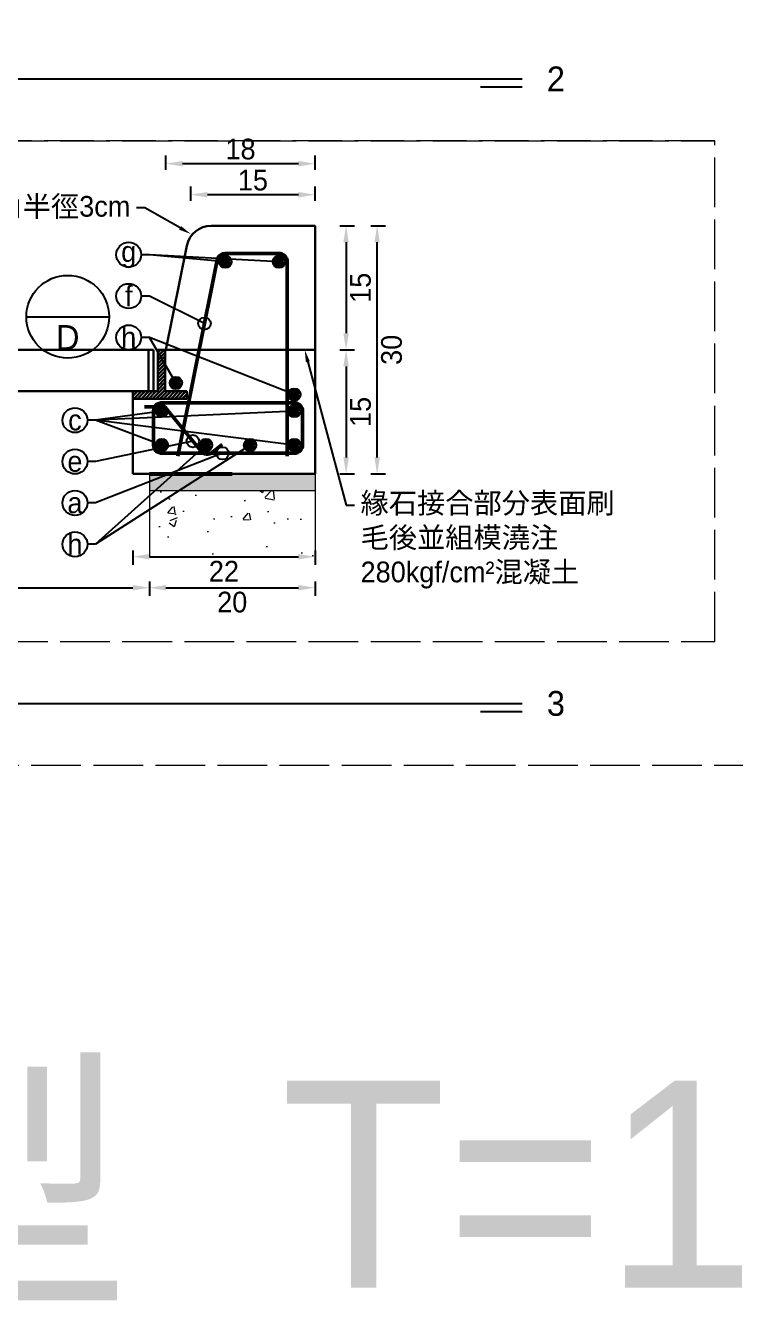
# Model space of a CAD drawing. Extents: x -2931 to 4779, y -2120 to 304.
# Drawn here: x -774.2 to -602.8, y -780.5 to -471.6 of the extents above; entities that cross this region are included whole.
import ezdxf
from ezdxf import colors
from ezdxf.entities.mleader import LeaderData, LeaderLine
from ezdxf.math import Vec2, Vec3

# ---------------------------------------------------------------- set-up
doc = ezdxf.new("R2010")
doc.units = 0
doc.header["$MEASUREMENT"] = 0
doc.linetypes.add('ACAD_ISO02W100', pattern=[15, 12, -3])
doc.layers.add('一、4.基本-隱藏', color=9, linetype='ACAD_ISO02W100', lineweight=20, plot=False)
doc.layers.add('三、3.文字-註解文字', color=2, linetype='Continuous')
for name, color, linetype, lineweight in [('二、1.繪圖-既有設施', 8, 'Continuous', 20), ('二、2.繪圖-施作項目', 181, 'Continuous', 30), ('二、5.繪圖-鋼筋', 60, 'Continuous', 50), ('二、6.繪圖-其他施作項目', 35, 'Continuous', 30)]:
    doc.layers.add(name, color=color, linetype=linetype, lineweight=lineweight)
doc.styles.add('次圖名(詳圖)', font='MS PGothic.ttf', dxfattribs={"height": 6})
doc.styles.add('註解文字', font='MS PGothic.ttf', dxfattribs={"height": 5})
doc.styles.add('註解文字(詳圖)', font='MS PGothic.ttf', dxfattribs={"height": 6})
doc.linetypes.add('ZIGZAG', pattern='A,0.00254,-5.08,[131,ltypeshp.shx,S=5.08,R=0,X=-5.08,Y=0],-10.16,[131,ltypeshp.shx,S=5.08,R=180,X=5.08,Y=0],-5.08', length=20.32254)
doc.dimstyles.new('註解文字', dxfattribs={"dimtxt": 5, "dimasz": 4, "dimexe": 2, "dimexo": 2.5, "dimgap": 1, "dimtad": 2, "dimzin": 0, "dimdsep": 46, "dimtxsty": '註解文字', "dimcen": 0.1, "dimclrd": 256, "dimclre": 256, "dimclrt": 256, "dimadec": 0, "dimazin": 0, "dimtfac": 1, "dimtofl": 0, "dimtmove": 0, "dimatfit": 3, "dimfxl": 1.5, "dimfxlon": 1, "dimtolj": 1, "dimtzin": 0, "dimlwd": -1, "dimlwe": -1, "dimarcsym": 1})

# ---------------------------------------------------------------- blocks, each defined once
blk = doc.blocks.new('*D126')
at = {"layer": 'Defpoints', "color": 0, "transparency": 16777216}
for p in [(-824.31, -587.96), (-744.31, -587.96), (-744.31, -607.46)]:
    blk.add_point(p, dxfattribs=at)
at = {"layer": '三、3.文字-註解文字', "transparency": 16777216}
for p, q in [((-824.31, -605.96), (-824.31, -609.46)), ((-820.31, -607.46), (-748.31, -607.46)), ((-744.31, -605.96), (-744.31, -609.46))]:
    blk.add_line(p, q, dxfattribs=at)
for points in [[(-820.31, -606.8), (-820.31, -608.13), (-824.31, -607.46)], [(-748.31, -606.8), (-748.31, -608.13), (-744.31, -607.46)]]:
    blk.add_solid(points, dxfattribs=at)
at = {"layer": '三、3.文字-註解文字', "transparency": 16777216, "insert": (-784.31, -610.96), "char_height": 5, "attachment_point": 5, "style": '註解文字'}
blk.add_mtext("\\A1;W'", dxfattribs=at)
blk = doc.blocks.new('*D127')
at = {"layer": 'Defpoints', "color": 0, "transparency": 16777216}
for p in [(-744.31, -587.96), (-704.31, -587.96), (-704.31, -607.46)]:
    blk.add_point(p, dxfattribs=at)
at = {"layer": '三、3.文字-註解文字', "transparency": 16777216}
for p, q in [((-744.31, -605.96), (-744.31, -609.46)), ((-740.31, -607.46), (-708.31, -607.46)), ((-704.31, -605.96), (-704.31, -609.46))]:
    blk.add_line(p, q, dxfattribs=at)
for points in [[(-740.31, -606.8), (-740.31, -608.13), (-744.31, -607.46)], [(-708.31, -606.8), (-708.31, -608.13), (-704.31, -607.46)]]:
    blk.add_solid(points, dxfattribs=at)
at = {"layer": '三、3.文字-註解文字', "transparency": 16777216, "insert": (-724.31, -610.96), "char_height": 5, "attachment_point": 5, "style": '註解文字'}
blk.add_mtext('\\A1;20', dxfattribs=at)
blk = doc.blocks.new('*D128')
at = {"layer": 'Defpoints', "color": 0, "transparency": 16777216}
for p in [(-734.31, -512.46), (-734.31, -521.96), (-704.31, -521.96)]:
    blk.add_point(p, dxfattribs=at)
at = {"layer": '三、3.文字-註解文字', "transparency": 16777216}
for p, q in [((-734.31, -513.96), (-734.31, -510.46)), ((-708.31, -512.46), (-730.31, -512.46)), ((-704.31, -513.96), (-704.31, -510.46))]:
    blk.add_line(p, q, dxfattribs=at)
for points in [[(-730.31, -511.8), (-730.31, -513.13), (-734.31, -512.46)], [(-708.31, -511.8), (-708.31, -513.13), (-704.31, -512.46)]]:
    blk.add_solid(points, dxfattribs=at)
at = {"layer": '三、3.文字-註解文字', "transparency": 16777216, "insert": (-719.31, -508.96), "char_height": 5, "attachment_point": 5, "style": '註解文字'}
blk.add_mtext('\\A1;15', dxfattribs=at)
blk = doc.blocks.new('*D129')
at = {"layer": 'Defpoints', "color": 0, "transparency": 16777216}
for p in [(-740.31, -504.96), (-740.31, -551.96), (-704.31, -551.96)]:
    blk.add_point(p, dxfattribs=at)
at = {"layer": '三、3.文字-註解文字', "transparency": 16777216}
for p, q in [((-740.31, -506.46), (-740.31, -502.96)), ((-704.31, -506.46), (-704.31, -502.96)), ((-708.31, -504.96), (-736.31, -504.96))]:
    blk.add_line(p, q, dxfattribs=at)
for points in [[(-736.31, -504.3), (-736.31, -505.63), (-740.31, -504.96)], [(-708.31, -504.3), (-708.31, -505.63), (-704.31, -504.96)]]:
    blk.add_solid(points, dxfattribs=at)
at = {"layer": '三、3.文字-註解文字', "transparency": 16777216, "insert": (-722.31, -501.46), "char_height": 5, "attachment_point": 5, "style": '註解文字'}
blk.add_mtext('\\A1;18', dxfattribs=at)
blk = doc.blocks.new('*D130')
at = {"layer": 'Defpoints', "color": 0, "transparency": 16777216}
for p in [(-704.31, -519.96), (-704.31, -549.96), (-696.81, -549.96)]:
    blk.add_point(p, dxfattribs=at)
at = {"layer": '三、3.文字-註解文字', "transparency": 16777216}
for p, q in [((-698.31, -519.96), (-694.81, -519.96)), ((-696.81, -523.96), (-696.81, -545.96)), ((-698.31, -549.96), (-694.81, -549.96))]:
    blk.add_line(p, q, dxfattribs=at)
for points in [[(-697.47, -523.96), (-696.14, -523.96), (-696.81, -519.96)], [(-697.47, -545.96), (-696.14, -545.96), (-696.81, -549.96)]]:
    blk.add_solid(points, dxfattribs=at)
at = {"layer": '三、3.文字-註解文字', "transparency": 16777216, "insert": (-693.31, -534.96), "char_height": 5, "attachment_point": 5, "rotation": 90, "style": '註解文字'}
blk.add_mtext('\\A1;15', dxfattribs=at)
blk = doc.blocks.new('*D131')
at = {"layer": 'Defpoints', "color": 0, "transparency": 16777216}
for p in [(-704.31, -549.96), (-704.31, -579.96), (-696.81, -579.96)]:
    blk.add_point(p, dxfattribs=at)
at = {"layer": '三、3.文字-註解文字', "transparency": 16777216}
for p, q in [((-698.31, -549.96), (-694.81, -549.96)), ((-696.81, -553.96), (-696.81, -575.96)), ((-698.31, -579.96), (-694.81, -579.96))]:
    blk.add_line(p, q, dxfattribs=at)
for points in [[(-697.47, -553.96), (-696.14, -553.96), (-696.81, -549.96)], [(-697.47, -575.96), (-696.14, -575.96), (-696.81, -579.96)]]:
    blk.add_solid(points, dxfattribs=at)
at = {"layer": '三、3.文字-註解文字', "transparency": 16777216, "insert": (-693.31, -564.96), "char_height": 5, "attachment_point": 5, "rotation": 90, "style": '註解文字'}
blk.add_mtext('\\A1;15', dxfattribs=at)
blk = doc.blocks.new('*D132')
at = {"layer": 'Defpoints', "color": 0, "transparency": 16777216}
for p in [(-704.31, -519.96), (-689.31, -519.96), (-704.31, -579.96)]:
    blk.add_point(p, dxfattribs=at)
at = {"layer": '三、3.文字-註解文字', "transparency": 16777216}
for p, q in [((-690.81, -519.96), (-687.31, -519.96)), ((-689.31, -575.96), (-689.31, -523.96)), ((-690.81, -579.96), (-687.31, -579.96))]:
    blk.add_line(p, q, dxfattribs=at)
for points in [[(-689.97, -523.96), (-688.64, -523.96), (-689.31, -519.96)], [(-689.97, -575.96), (-688.64, -575.96), (-689.31, -579.96)]]:
    blk.add_solid(points, dxfattribs=at)
at = {"layer": '三、3.文字-註解文字', "transparency": 16777216, "insert": (-685.81, -549.96), "char_height": 5, "attachment_point": 5, "rotation": 90, "style": '註解文字'}
blk.add_mtext('\\A1;30', dxfattribs=at)
blk = doc.blocks.new('_Small')
at = {"color": 0, "linetype": 'ByBlock', "lineweight": -2}
blk.add_circle((0, 0), 0.25, dxfattribs=at)
blk = doc.blocks.new('*D134')
at = {"layer": 'Defpoints', "color": 0, "transparency": 16777216}
for p in [(-748.31, -577.96), (-704.31, -577.96), (-704.31, -599.96)]:
    blk.add_point(p, dxfattribs=at)
at = {"layer": '三、3.文字-註解文字', "transparency": 16777216}
for p, q in [((-748.31, -598.46), (-748.31, -601.96)), ((-704.31, -598.46), (-704.31, -601.96)), ((-744.31, -599.96), (-708.31, -599.96))]:
    blk.add_line(p, q, dxfattribs=at)
for points in [[(-744.31, -599.3), (-744.31, -600.63), (-748.31, -599.96)], [(-708.31, -599.3), (-708.31, -600.63), (-704.31, -599.96)]]:
    blk.add_solid(points, dxfattribs=at)
at = {"layer": '三、3.文字-註解文字', "transparency": 16777216, "insert": (-726.31, -603.46), "char_height": 5, "attachment_point": 5, "style": '註解文字'}
blk.add_mtext('\\A1;22', dxfattribs=at)

msp = doc.modelspace()

# ---------------------------------------------------------------- hatches: boundary and pattern name
at = {"layer": '二、1.繪圖-既有設施'}
h = msp.add_hatch(dxfattribs=at)
h.set_pattern_fill('CROSS', color=256, scale=0.2)
h.set_pattern_definition([(0, (-456233.2273, -666992.6937), (1.27, 1.27), [0.635, -1.905]), (90, (-456232.9098, -666993.0112), (-1.27, 1.27), [0.635, -1.905])])
h.paths.add_polyline_path([(-824.307, -579.964), (-828.307, -579.964), (-864.307, -579.964), (-864.307, -583.964), (-824.307, -583.964)])
h.paths.add_polyline_path([(-704.307, -579.964), (-744.307, -579.964), (-744.307, -583.964), (-704.307, -583.964)])
h = msp.add_hatch(dxfattribs=at)
h.set_pattern_fill('AR-CONC', color=256, scale=0.1)
h.set_pattern_definition([(50, (-456233.227, -666992.694), (18.2184669, -1.59390855), [1.905, -20.955]), (355, (-456233.227, -666992.694), (-3.52434214, 19.10568452), [1.524, -16.7640584]), (100.4514447, (-456231.709, -666992.826), (14.6941247, 17.5117752), [1.6190009, -17.80902446]), (46.1842, (-456233.227, -666987.614), (27.1079041, -4.2042328), [2.8575, -31.4325]), (96.6355576, (-456230.968, -666987.964), (23.7404134, 24.7426125), [2.4285023, -26.7135608]), (351.184151, (-456233.227, -666987.614), (23.7404134, 24.7426125), [2.2859967, -25.1459732]), (21, (-456230.687, -666988.884), (15.16143913, -10.22651982), [1.905, -20.955]), (326, (-456230.687, -666988.884), (6.18020283, 18.4187966), [1.524, -16.764]), (71.451445, (-456229.424, -666989.736), (21.34164193, 8.1922769), [1.6190009, -17.80899376]), (37.5, (-456233.227, -666992.6937), (0.308860325, 8.455503887), [0, -16.5608, 0, -17.018, 0, -16.8275]), (7.5, (-456233.227, -666992.694), (6.68196625, 10.01805748), [0, -9.7028, 0, -16.1798, 0, -6.4135]), (327.5, (-456238.8915, -666992.694), (13.559059517, -0.5728744), [0, -6.35, 0, -19.812, 0, -26.289]), (317.5, (-456241.431, -666992.694), (14.81291814, 2.5426491), [0, -8.255, 0, -13.1572, 0, -18.669])])
h.paths.add_polyline_path([(-864.307, -599.964), (-824.307, -599.964), (-824.307, -583.964), (-864.307, -583.964)])
h.paths.add_polyline_path([(-744.307, -599.964), (-704.307, -599.964), (-704.307, -583.964), (-744.307, -583.964)])
at = {"layer": '二、5.繪圖-鋼筋'}
h = msp.add_hatch(color=256, dxfattribs=at)
h.dxf.hatch_style = 1
h.paths.add_polyline_path([(-724.967, -528.664, 1), (-726.967, -528.664, 1)])
h = msp.add_hatch(color=256, dxfattribs=at)
h.dxf.hatch_style = 1
h.paths.add_polyline_path([(-712.007, -528.664, 1), (-714.007, -528.664, 1)])
h = msp.add_hatch(color=256, dxfattribs=at)
h.dxf.hatch_style = 1
h.paths.add_polyline_path([(-736.907, -557.964, 1), (-738.907, -557.964, 1)])
h = msp.add_hatch(color=256, dxfattribs=at)
h.dxf.hatch_style = 1
h.paths.add_polyline_path([(-708.307, -560.764, 1), (-710.307, -560.764, 1)])
h = msp.add_hatch(color=256, dxfattribs=at)
h.dxf.hatch_style = 1
h.paths.add_polyline_path([(-740.307, -564.764, 1), (-742.307, -564.764, 1)])
h = msp.add_hatch(color=256, dxfattribs=at)
h.dxf.hatch_style = 1
h.paths.add_polyline_path([(-708.307, -564.764, 1), (-710.307, -564.764, 1)])
h = msp.add_hatch(color=256, dxfattribs=at)
h.dxf.hatch_style = 1
h.paths.add_polyline_path([(-740.307, -572.964, 1), (-742.307, -572.964, 1)])
h = msp.add_hatch(color=256, dxfattribs=at)
h.dxf.hatch_style = 1
h.paths.add_polyline_path([(-729.647, -572.964, 1), (-731.647, -572.964, 1)])
h = msp.add_hatch(color=256, dxfattribs=at)
h.dxf.hatch_style = 1
h.paths.add_polyline_path([(-718.987, -572.964, 1), (-720.987, -572.964, 1)])
h = msp.add_hatch(color=256, dxfattribs=at)
h.dxf.hatch_style = 1
h.paths.add_polyline_path([(-708.307, -572.964, 1), (-710.307, -572.964, 1)])
at = {"layer": '二、6.繪圖-其他施作項目'}
h = msp.add_hatch(dxfattribs=at)
h.set_pattern_fill('ANSI31', color=256, scale=0.2)
h.set_pattern_definition([(45, (2594.7107, -3158.53623), (-0.44901281, 0.44901281), [])])
h.paths.add_polyline_path([(-836.107, -559.964), (-841.307, -559.964), (-841.307, -561.764), (-828.307, -561.764), (-828.307, -559.964), (-834.307, -559.964), (-834.307, -549.964), (-836.107, -549.964)])
h.paths.add_polyline_path([(-740.507, -549.964), (-742.307, -549.964), (-742.307, -559.964), (-748.307, -559.964), (-748.307, -561.764), (-735.307, -561.764), (-735.307, -559.964), (-740.507, -559.964)])

# ---------------------------------------------------------------- linework, layer by layer
at = {"layer": '一、4.基本-隱藏'}
for points in [[(-970.855, -143.464), (-190.855, -143.464), (-190.855, -650.464), (-970.855, -650.464)], [(-607.759, -499.464), (-960.855, -499.464), (-960.855, -620.464), (-607.759, -620.464)]]:
    msp.add_lwpolyline(points, close=True, dxfattribs=at)
msp.add_lwpolyline([(-960.855, -499.464), (-607.759, -499.464)], dxfattribs=at)
at = {"layer": '三、3.文字-註解文字'}
for points in [[(-914.307, -484.464), (-654.307, -484.464)], [(-654.307, -486.464), (-664.307, -486.464)], [(-774.039, -541.964), (-754.039, -541.964)], [(-914.307, -635.464), (-654.307, -635.464)], [(-654.307, -637.464), (-664.307, -637.464)]]:
    msp.add_lwpolyline(points, dxfattribs=at)
for centre, radius in [((-749.307, -526.964), 3), ((-764.039, -541.964), 10), ((-749.307, -536.964), 3), ((-749.307, -546.964), 3), ((-762.307, -566.964), 3), ((-762.307, -576.964), 3), ((-762.307, -586.964), 3), ((-762.307, -596.964), 3)]:
    msp.add_circle(centre, radius, dxfattribs=at)
at = {"layer": '二、1.繪圖-既有設施'}
for points in [[(-744.307, -579.964), (-744.307, -599.964)], [(-704.307, -579.964), (-704.307, -599.964)], [(-744.307, -583.964), (-704.307, -583.964)]]:
    msp.add_lwpolyline(points, dxfattribs=at)
at = {"layer": '二、2.繪圖-施作項目'}
msp.add_lwpolyline([(-704.307, -519.964), (-729.388, -519.964, 0.3575108), (-735.272, -524.788), (-740.307, -549.964)], format="xyb", dxfattribs=at)
for points in [[(-704.307, -549.964), (-704.307, -519.964)], [(-740.307, -549.964), (-740.507, -549.964)], [(-704.307, -579.964), (-704.307, -549.964)], [(-748.307, -579.964), (-748.307, -559.964)], [(-748.307, -579.964), (-704.307, -579.964)]]:
    msp.add_lwpolyline(points, dxfattribs=at)
at = {"layer": '二、2.繪圖-施作項目', "linetype": 'ZIGZAG', "ltscale": 0.1}
msp.add_lwpolyline([(-740.307, -549.964), (-704.307, -549.964)], dxfattribs=at)
at = {"layer": '二、5.繪圖-鋼筋'}
for points in [[(-737.413, -575.693), (-727.929, -528.272, -0.3575108), (-725.967, -526.664), (-713.007, -526.664, -0.4142136), (-711.007, -528.664), (-711.007, -575.664)], [(-726.758, -572.822), (-729.092, -574.707, -0.4142136), (-731.904, -574.409), (-739.907, -564.507, 0.226529), (-741.462, -563.764), (-745.507, -563.764)]]:
    msp.add_lwpolyline(points, format="xyb", dxfattribs=at)
msp.add_lwpolyline([(-741.307, -562.764), (-709.307, -562.764, -0.4142136), (-707.307, -564.764), (-707.307, -572.964, -0.4142136), (-709.307, -574.964), (-741.307, -574.964, -0.4142136), (-743.307, -572.964), (-743.307, -564.764, -0.4142136)], format="xyb", close=True, dxfattribs=at)
for centre in [(-725.967, -528.664), (-713.007, -528.664), (-737.907, -557.964), (-709.307, -560.764), (-741.307, -564.764), (-709.307, -564.764), (-741.307, -572.964), (-730.647, -572.964), (-719.987, -572.964), (-709.307, -572.964)]:
    msp.add_circle(centre, 1, dxfattribs=at)
at = {"layer": '二、6.繪圖-其他施作項目'}
for points in [[(-833.307, -549.964), (-743.307, -549.964)], [(-744.507, -549.964), (-744.507, -559.964)], [(-743.307, -549.964), (-743.307, -559.964)], [(-833.307, -559.964), (-743.307, -559.964)]]:
    msp.add_lwpolyline(points, dxfattribs=at)
msp.add_lwpolyline([(-740.507, -549.964), (-742.307, -549.964), (-742.307, -559.964), (-748.307, -559.964), (-748.307, -561.764), (-735.307, -561.764), (-735.307, -559.964), (-740.507, -559.964)], close=True, dxfattribs=at)
at = {"layer": '二、6.繪圖-其他施作項目', "linetype": 'Continuous', "const_width": 1}
msp.add_lwpolyline([(-744.307, -579.964), (-724.307, -579.964)], dxfattribs=at)

# ---------------------------------------------------------------- texts
at = {"layer": '三、3.文字-註解文字'}
for s, width, gutter_width, insert, char_height, attachment_point, style in [('2', 3, 15, (-648.307, -484.464), 6, 4, '次圖名(詳圖)'), ('g', 8.38231, 30, (-749.307, -526.964), 5, 5, '註解文字'), ('f', 8.38231, 30, (-749.307, -536.964), 5, 5, '註解文字'), ('D', 6.60394, 25, (-764.039, -546.964), 6, 5, '註解文字(詳圖)'), ('h', 8.38231, 30, (-749.307, -546.964), 5, 5, '註解文字'), ('c', 8.38231, 30, (-762.307, -566.964), 5, 5, '註解文字'), ('e', 8.38231, 30, (-762.307, -576.964), 5, 5, '註解文字'), ('a', 8.38231, 30, (-762.307, -586.964), 5, 5, '註解文字'), ('h', 8.38231, 30, (-762.307, -596.964), 5, 5, '註解文字'), ('3', 3, 15, (-648.307, -635.464), 6, 4, '次圖名(詳圖)'), ("{\\fMS PGothic|b0|i0|c128|p34;L型  T=15、W}'{\\fMS PGothic|b0|i0|c128|p34;=}5{\\fMS PGothic|b0|i0|c128|p34;0}", 618.7081, 25, (-580.855, -780.464), 50, 8, '註解文字')]:
    msp.add_mtext_dynamic_manual_height_columns(s, width=width, gutter_width=gutter_width, heights=[0], dxfattribs=dict(at, insert=insert, char_height=char_height, attachment_point=attachment_point, style=style))

# ---------------------------------------------------------------- dimensions: what is measured, and where the dimension line sits
for base, p1, p2, text, picture, middle in [((-740.307, -504.964), (-704.307, -551.964), (-740.307, -551.964), '18', '*D129', (-722.307, -501.464)), ((-734.307, -512.464), (-704.307, -521.964), (-734.307, -521.964), '15', '*D128', (-719.307, -508.964)), ((-704.307, -599.964), (-748.307, -577.964), (-704.307, -577.964), '22', '*D134', (-726.307, -603.464)), ((-744.307, -607.464), (-824.307, -587.964), (-744.307, -587.964), "W'", '*D126', (-784.307, -610.964)), ((-704.307, -607.464), (-744.307, -587.964), (-704.307, -587.964), '20', '*D127', (-724.307, -610.964))]:
    dim = msp.add_linear_dim(base=base, p1=p1, p2=p2, text=text, dimstyle='註解文字', dxfattribs=at)
    dim.commit()
    dim.dimension.update_dxf_attribs({"geometry": picture, "text_midpoint": middle})
for base, p1, p2, text, picture, middle in [((-696.807, -549.964), (-704.307, -519.964), (-704.307, -549.964), '15', '*D130', (-693.307, -534.964)), ((-689.307, -519.964), (-704.307, -579.964), (-704.307, -519.964), '30', '*D132', (-685.807, -549.964)), ((-696.807, -579.964), (-704.307, -549.964), (-704.307, -579.964), '15', '*D131', (-693.307, -564.964))]:
    dim = msp.add_linear_dim(base=base, p1=p1, p2=p2, angle=90, text=text, dimstyle='註解文字', dxfattribs=at)
    dim.commit()
    dim.dimension.update_dxf_attribs({"geometry": picture, "text_midpoint": middle})

# ---------------------------------------------------------------- leaders
ml = msp.add_multileader_mtext('Standard', dxfattribs=at)
ml.set_content('圓截角半徑3cm', color=256, style='註解文字')
ml.set_leader_properties(color=144, linetype='ByLayer', lineweight=-1)
ml.build(insert=Vec2(0, 0))
ml.multileader.update_dxf_attribs({"dogleg_length": 2, "arrow_head_size": 3})
ctx = ml.context
ctx.base_point, ctx.char_height, ctx.arrow_head_size, ctx.landing_gap_size, ctx.plane_origin = Vec3(-798.263, -515.604), 5, 3, 1.5, Vec3(-750.422, -496.326)
ctx.text_align_type = 2
notes = []
notes.append((ctx, [(0, (1, 1, 0), (-745.422, -515.604), (-1, 0), 2, [(0, [(-734.307, -521.964)], 0, [])])]))
ctx.mtext.insert, ctx.mtext.alignment, ctx.mtext.flow_direction = Vec3(-748.922, -512.764), 3, 5
ml = msp.add_multileader_mtext('Standard', dxfattribs=at)
ml.set_content('{\\fMS PGothic|b0|i0|c128|p34; }', color=256, style='註解文字')
ml.set_leader_properties(color=144, linetype='ByLayer', lineweight=-1)
ml.set_arrow_properties(name='SMALL')
ml.build(insert=Vec2(0, 0))
ml.multileader.update_dxf_attribs({"dogleg_length": 2, "arrow_head_size": 6})
ctx = ml.context
ctx.base_point, ctx.char_height, ctx.arrow_head_size, ctx.landing_gap_size, ctx.plane_origin = Vec3(-751.523, -526.964), 5, 6, 1.5, Vec3(-723.567, -533.064)
ctx.text_align_type = 2
notes.append((ctx, [(0, (1, 1, 0), (-744.307, -526.964), (-1, 0), 2, [(0, [(-725.967, -528.664)], 0, [])])]))
ctx.mtext.insert, ctx.mtext.alignment, ctx.mtext.flow_direction = Vec3(-747.807, -524.464), 3, 5
ml = msp.add_multileader_mtext('Standard', dxfattribs=at)
ml.set_content('{\\fMS PGothic|b0|i0|c128|p34; }', color=256, style='註解文字')
ml.set_leader_properties(color=144, linetype='ByLayer', lineweight=-1)
ml.set_arrow_properties(name='SMALL')
ml.build(insert=Vec2(0, 0))
ml.multileader.update_dxf_attribs({"dogleg_length": 2, "arrow_head_size": 6})
ctx = ml.context
ctx.base_point, ctx.char_height, ctx.arrow_head_size, ctx.landing_gap_size, ctx.plane_origin = Vec3(-751.523, -526.964), 5, 6, 1.5, Vec3(-715.407, -533.064)
ctx.text_align_type = 2
notes.append((ctx, [(0, (1, 1, 0), (-744.307, -526.964), (-1, 0), 2, [(0, [(-713.007, -528.664)], 0, [])])]))
ctx.mtext.insert, ctx.mtext.alignment, ctx.mtext.flow_direction = Vec3(-747.807, -524.464), 3, 5
ml = msp.add_multileader_mtext('Standard', dxfattribs=at)
ml.set_content('{\\fMS PGothic|b0|i0|c128|p34; }', color=256, style='註解文字')
ml.set_leader_properties(color=144, linetype='ByLayer', lineweight=-1)
ml.set_arrow_properties(name='SMALL')
ml.build(insert=Vec2(0, 0))
ml.multileader.update_dxf_attribs({"dogleg_length": 2, "arrow_head_size": 6})
ctx = ml.context
ctx.base_point, ctx.char_height, ctx.arrow_head_size, ctx.landing_gap_size, ctx.plane_origin = Vec3(-751.523, -536.964), 5, 6, 1.5, Vec3(-727.718, -543.618)
ctx.text_align_type = 2
notes.append((ctx, [(0, (1, 1, 0), (-744.307, -536.964), (-1, 0), 2, [(0, [(-730.998, -543.618)], 0, [])])]))
ctx.mtext.insert, ctx.mtext.alignment, ctx.mtext.flow_direction = Vec3(-747.807, -534.464), 3, 5
ml = msp.add_multileader_mtext('Standard', dxfattribs=at)
ml.set_content('{\\fMS PGothic|b0|i0|c128|p34; }', color=256, style='註解文字')
ml.set_leader_properties(color=144, linetype='ByLayer', lineweight=-1)
ml.set_arrow_properties(name='SMALL')
ml.build(insert=Vec2(0, 0))
ml.multileader.update_dxf_attribs({"dogleg_length": 2, "arrow_head_size": 6})
ctx = ml.context
ctx.base_point, ctx.char_height, ctx.arrow_head_size, ctx.landing_gap_size, ctx.plane_origin = Vec3(-751.523, -546.964), 5, 6, 1.5, Vec3(-727.718, -553.618)
ctx.text_align_type = 2
notes.append((ctx, [(0, (1, 1, 0), (-744.307, -546.964), (-1, 0), 2, [(0, [(-709.307, -560.764)], 0, [])])]))
ctx.mtext.insert, ctx.mtext.alignment, ctx.mtext.flow_direction = Vec3(-747.807, -544.464), 3, 5
ml = msp.add_multileader_mtext('Standard', dxfattribs=at)
ml.set_content('{\\fMS PGothic|b0|i0|c128|p34; }', color=256, style='註解文字')
ml.set_leader_properties(color=144, linetype='ByLayer', lineweight=-1)
ml.set_arrow_properties(name='SMALL')
ml.build(insert=Vec2(0, 0))
ml.multileader.update_dxf_attribs({"dogleg_length": 2, "arrow_head_size": 6})
ctx = ml.context
ctx.base_point, ctx.char_height, ctx.arrow_head_size, ctx.landing_gap_size, ctx.plane_origin = Vec3(-751.523, -546.964), 5, 6, 1.5, Vec3(-727.496, -555.257)
ctx.text_align_type = 2
notes.append((ctx, [(0, (1, 1, 0), (-744.307, -546.964), (-1, 0), 2, [(0, [(-737.907, -557.964)], 0, [])])]))
ctx.mtext.insert, ctx.mtext.alignment, ctx.mtext.flow_direction = Vec3(-747.807, -544.464), 3, 5
ml = msp.add_multileader_mtext('Standard', dxfattribs=at)
ml.set_content('緣石接合部分表面刷毛後並組模澆注280kgf/cm²混凝土', color=256, style='註解文字')
ml.set_leader_properties(color=144, linetype='ByLayer', lineweight=-1)
ml.build(insert=Vec2(0, 0))
ml.multileader.update_dxf_attribs({"dogleg_length": 2, "arrow_head_size": 3})
ctx = ml.context
ctx.base_point, ctx.char_height, ctx.arrow_head_size, ctx.landing_gap_size, ctx.plane_origin = Vec3(-694.807, -587.464), 5, 3, 1.5, Vec3(-593.184, -638.957)
notes.append((ctx, [(0, (1, 1, 0), (-696.807, -587.464), (1, 0), 2, [(0, [(-706.807, -549.964)], 0, [])])]))
ctx.mtext.insert, ctx.mtext.width, ctx.mtext.flow_direction = Vec3(-693.307, -584.481), 63.31486, 5
ml = msp.add_multileader_mtext('Standard', dxfattribs=at)
ml.set_content('{\\fMS PGothic|b0|i0|c128|p34; }', color=256, style='註解文字')
ml.set_leader_properties(color=144, linetype='ByLayer', lineweight=-1)
ml.set_arrow_properties(name='SMALL')
ml.build(insert=Vec2(0, 0))
ml.multileader.update_dxf_attribs({"dogleg_length": 2, "arrow_head_size": 6})
ctx = ml.context
ctx.base_point, ctx.char_height, ctx.arrow_head_size, ctx.landing_gap_size, ctx.plane_origin = Vec3(-764.523, -566.964), 5, 6, 1.5, Vec3(-736.496, -575.257)
ctx.text_align_type = 2
notes.append((ctx, [(0, (1, 1, 0), (-757.307, -566.964), (-1, 0), 2, [(0, [(-741.307, -564.764)], 0, [])])]))
ctx.mtext.insert, ctx.mtext.alignment, ctx.mtext.flow_direction = Vec3(-760.807, -564.464), 3, 5
ml = msp.add_multileader_mtext('Standard', dxfattribs=at)
ml.set_content('{\\fMS PGothic|b0|i0|c128|p34; }', color=256, style='註解文字')
ml.set_leader_properties(color=144, linetype='ByLayer', lineweight=-1)
ml.set_arrow_properties(name='SMALL')
ml.build(insert=Vec2(0, 0))
ml.multileader.update_dxf_attribs({"dogleg_length": 2, "arrow_head_size": 6})
ctx = ml.context
ctx.base_point, ctx.char_height, ctx.arrow_head_size, ctx.landing_gap_size, ctx.plane_origin = Vec3(-764.523, -566.964), 5, 6, 1.5, Vec3(-694.717, -572.472)
ctx.text_align_type = 2
notes.append((ctx, [(0, (1, 1, 0), (-757.307, -566.964), (-1, 0), 2, [(0, [(-709.307, -564.764)], 0, [])])]))
ctx.mtext.insert, ctx.mtext.alignment, ctx.mtext.flow_direction = Vec3(-760.807, -564.464), 3, 5
ml = msp.add_multileader_mtext('Standard', dxfattribs=at)
ml.set_content('{\\fMS PGothic|b0|i0|c128|p34; }', color=256, style='註解文字')
ml.set_leader_properties(color=144, linetype='ByLayer', lineweight=-1)
ml.set_arrow_properties(name='SMALL')
ml.build(insert=Vec2(0, 0))
ml.multileader.update_dxf_attribs({"dogleg_length": 2, "arrow_head_size": 6})
ctx = ml.context
ctx.base_point, ctx.char_height, ctx.arrow_head_size, ctx.landing_gap_size, ctx.plane_origin = Vec3(-764.523, -566.964), 5, 6, 1.5, Vec3(-736.129, -577.992)
ctx.text_align_type = 2
notes.append((ctx, [(0, (1, 1, 0), (-757.307, -566.964), (-1, 0), 2, [(0, [(-709.307, -572.964)], 0, [])])]))
ctx.mtext.insert, ctx.mtext.alignment, ctx.mtext.flow_direction = Vec3(-760.807, -564.464), 3, 5
ml = msp.add_multileader_mtext('Standard', dxfattribs=at)
ml.set_content('{\\fMS PGothic|b0|i0|c128|p34; }', color=256, style='註解文字')
ml.set_leader_properties(color=144, linetype='ByLayer', lineweight=-1)
ml.set_arrow_properties(name='SMALL')
ml.build(insert=Vec2(0, 0))
ml.multileader.update_dxf_attribs({"dogleg_length": 2, "arrow_head_size": 6})
ctx = ml.context
ctx.base_point, ctx.char_height, ctx.arrow_head_size, ctx.landing_gap_size, ctx.plane_origin = Vec3(-764.523, -566.964), 5, 6, 1.5, Vec3(-728.932, -579.428)
ctx.text_align_type = 2
notes.append((ctx, [(0, (1, 1, 0), (-757.307, -566.964), (-1, 0), 2, [(0, [(-741.307, -572.964)], 0, [])])]))
ctx.mtext.insert, ctx.mtext.alignment, ctx.mtext.flow_direction = Vec3(-760.807, -564.464), 3, 5
ml = msp.add_multileader_mtext('Standard', dxfattribs=at)
ml.set_content('{\\fMS PGothic|b0|i0|c128|p34; }', color=256, style='註解文字')
ml.set_leader_properties(color=144, linetype='ByLayer', lineweight=-1)
ml.set_arrow_properties(name='SMALL')
ml.build(insert=Vec2(0, 0))
ml.multileader.update_dxf_attribs({"dogleg_length": 2, "arrow_head_size": 6})
ctx = ml.context
ctx.base_point, ctx.char_height, ctx.arrow_head_size, ctx.landing_gap_size, ctx.plane_origin = Vec3(-764.523, -576.964), 5, 6, 1.5, Vec3(-841.21, -536.601)
ctx.text_align_type = 2
notes.append((ctx, [(0, (1, 1, 0), (-757.307, -576.964), (-1, 0), 2, [(0, [(-733.831, -572.025)], 0, [])])]))
ctx.mtext.insert, ctx.mtext.alignment, ctx.mtext.flow_direction = Vec3(-760.807, -574.464), 3, 5
ml = msp.add_multileader_mtext('Standard', dxfattribs=at)
ml.set_content('{\\fMS PGothic|b0|i0|c128|p34; }', color=256, style='註解文字')
ml.set_leader_properties(color=144, linetype='ByLayer', lineweight=-1)
ml.set_arrow_properties(name='SMALL')
ml.build(insert=Vec2(0, 0))
ml.multileader.update_dxf_attribs({"dogleg_length": 2, "arrow_head_size": 6})
ctx = ml.context
ctx.base_point, ctx.char_height, ctx.arrow_head_size, ctx.landing_gap_size, ctx.plane_origin = Vec3(-764.523, -596.964), 5, 6, 1.5, Vec3(-740.718, -603.618)
ctx.text_align_type = 2
notes.append((ctx, [(0, (1, 1, 0), (-757.307, -596.964), (-1, 0), 2, [(0, [(-730.647, -572.964)], 0, [])])]))
ctx.mtext.insert, ctx.mtext.alignment, ctx.mtext.flow_direction = Vec3(-760.807, -594.464), 3, 5
ml = msp.add_multileader_mtext('Standard', dxfattribs=at)
ml.set_content('{\\fMS PGothic|b0|i0|c128|p34; }', color=256, style='註解文字')
ml.set_leader_properties(color=144, linetype='ByLayer', lineweight=-1)
ml.set_arrow_properties(name='SMALL')
ml.build(insert=Vec2(0, 0))
ml.multileader.update_dxf_attribs({"dogleg_length": 2, "arrow_head_size": 6})
ctx = ml.context
ctx.base_point, ctx.char_height, ctx.arrow_head_size, ctx.landing_gap_size, ctx.plane_origin = Vec3(-764.523, -596.964), 5, 6, 1.5, Vec3(-740.496, -605.257)
ctx.text_align_type = 2
notes.append((ctx, [(0, (1, 1, 0), (-757.307, -596.964), (-1, 0), 2, [(0, [(-719.987, -572.964)], 0, [])])]))
ctx.mtext.insert, ctx.mtext.alignment, ctx.mtext.flow_direction = Vec3(-760.807, -594.464), 3, 5
ml = msp.add_multileader_mtext('Standard', dxfattribs=at)
ml.set_content('{\\fMS PGothic|b0|i0|c128|p34; }', color=256, style='註解文字')
ml.set_leader_properties(color=144, linetype='ByLayer', lineweight=-1)
ml.set_arrow_properties(name='SMALL')
ml.build(insert=Vec2(0, 0))
ml.multileader.update_dxf_attribs({"dogleg_length": 2, "arrow_head_size": 6})
ctx = ml.context
ctx.base_point, ctx.char_height, ctx.arrow_head_size, ctx.landing_gap_size, ctx.plane_origin = Vec3(-764.523, -586.964), 5, 6, 1.5, Vec3(-841.21, -546.601)
ctx.text_align_type = 2
notes.append((ctx, [(0, (1, 1, 0), (-757.307, -586.964), (-1, 0), 2, [(0, [(-726.638, -574.964)], 0, [])])]))
ctx.mtext.insert, ctx.mtext.alignment, ctx.mtext.flow_direction = Vec3(-760.807, -584.464), 3, 5
for ctx, leaders in notes:
    for number, flags, end, landing, length, lines in leaders:
        leader = LeaderData()
        leader.index, (leader.has_last_leader_line, leader.has_dogleg_vector, leader.attachment_direction) = number, flags
        leader.last_leader_point, leader.dogleg_vector, leader.dogleg_length = Vec3(end), Vec3(landing), length
        for number, points, colour, breaks in lines:
            line = LeaderLine()
            line.index, line.vertices, line.color, line.breaks = number, Vec3.list(points), colors.encode_raw_color(colour), breaks
            leader.lines.append(line)
        ctx.leaders.append(leader)

doc.saveas('drawing.dxf')
